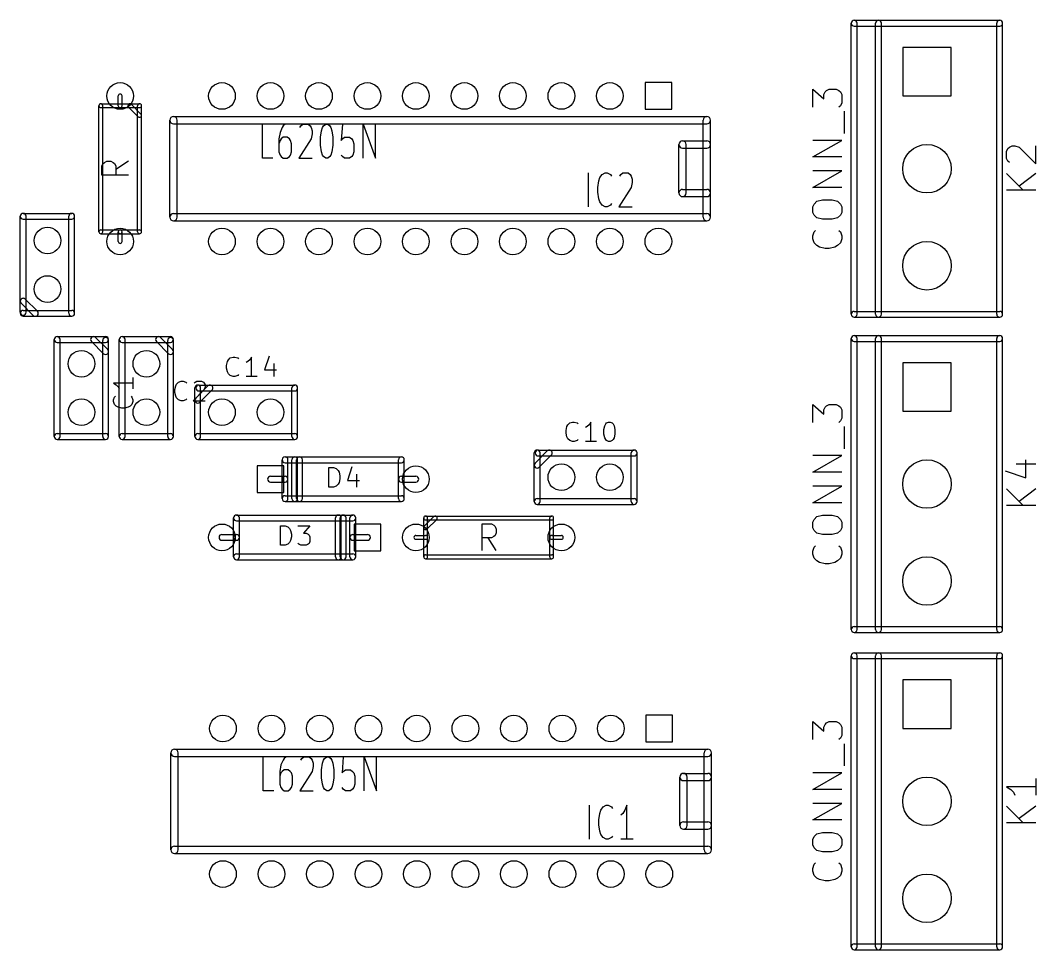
# Model space of a CAD drawing. Extents: x 20 to 120, y -190 to -25.
# Drawn here: x 66.3 to 119.5, y -151.8 to -103.1 of the extents above; entities that cross this region are included whole.
import ezdxf

# ---------------------------------------------------------------- set-up
doc = ezdxf.new("R2010")
doc.units = 0
doc.header["$MEASUREMENT"] = 0
doc.layers.add('BLACK', color=250, linetype='CONTINUOUS')

msp = doc.modelspace()

# ---------------------------------------------------------------- linework, layer by layer
at = {"layer": 'BLACK'}
for p, q in [((109.982, -103.124), (117.602, -103.124)), ((109.83, -118.516), (109.83, -103.276)), ((109.982, -103.429), (117.602, -103.429)), ((110.134, -118.516), (110.134, -103.276)), ((111.1, -118.516), (111.1, -103.276)), ((111.404, -118.516), (111.404, -103.276)), ((117.45, -118.516), (117.45, -103.276)), ((117.754, -118.516), (117.754, -103.276)), ((115.062, -104.546), (112.522, -104.546)), ((112.522, -104.546), (112.522, -107.086)), ((115.062, -107.086), (115.062, -104.546)), ((100.419, -106.388), (99.0219, -106.388)), ((99.0219, -106.388), (99.0219, -107.785)), ((100.419, -107.785), (100.419, -106.388)), ((107.805, -107.667), (107.805, -106.724)), ((107.805, -106.724), (108.385, -107.232)), ((108.385, -107.014), (108.458, -106.869)), ((108.458, -106.869), (108.531, -106.796)), ((108.531, -106.796), (108.676, -106.724)), ((108.676, -106.724), (109.039, -106.724)), ((109.039, -106.724), (109.184, -106.796)), ((109.184, -106.796), (109.256, -106.869)), ((109.256, -106.869), (109.329, -107.014)), ((71.4248, -107.594), (71.4248, -107.086)), ((71.628, -107.594), (71.628, -107.086)), ((108.385, -107.232), (108.385, -107.014)), ((109.329, -107.449), (109.256, -107.594)), ((109.329, -107.014), (109.329, -107.449)), ((112.522, -107.086), (115.062, -107.086)), ((70.4088, -114.198), (70.4088, -107.594)), ((70.5104, -107.493), (72.5424, -107.493)), ((70.5104, -107.696), (72.5424, -107.696)), ((70.612, -114.198), (70.612, -107.594)), ((71.9626, -107.666), (72.4706, -108.174)), ((72.1062, -107.523), (72.6142, -108.031)), ((72.4408, -114.198), (72.4408, -107.594)), ((72.644, -114.198), (72.644, -107.594)), ((99.0219, -107.785), (100.419, -107.785)), ((109.256, -107.594), (109.184, -107.667)), ((109.474, -109.046), (109.474, -107.885)), ((74.1299, -113.436), (74.1299, -108.356)), ((74.3204, -108.166), (102.26, -108.166)), ((74.5109, -113.436), (74.5109, -108.356)), ((102.07, -113.436), (102.07, -108.356)), ((102.451, -113.436), (102.451, -108.356)), ((74.3204, -108.547), (102.26, -108.547)), ((78.974, -110.346), (78.974, -108.568)), ((79.8993, -108.991), (79.8449, -109.33)), ((80.0082, -108.737), (79.8993, -108.991)), ((80.0626, -108.653), (80.0082, -108.737)), ((80.1715, -108.568), (80.0626, -108.653)), ((80.3892, -108.568), (80.1715, -108.568)), ((80.9335, -108.737), (80.9879, -108.653)), ((80.9879, -108.653), (81.0968, -108.568)), ((81.0968, -108.568), (81.3689, -108.568)), ((81.3689, -108.568), (81.4778, -108.653)), ((81.4778, -108.653), (81.5322, -108.737)), ((81.5322, -108.737), (81.5866, -108.907)), ((81.5866, -108.907), (81.5866, -109.076)), ((82.022, -109.245), (82.0765, -108.907)), ((82.0765, -108.907), (82.1309, -108.737)), ((82.1309, -108.737), (82.1853, -108.653)), ((82.1853, -108.653), (82.2942, -108.568)), ((82.2942, -108.568), (82.403, -108.568)), ((82.403, -108.568), (82.5119, -108.653)), ((82.5119, -108.653), (82.5663, -108.737)), ((82.5663, -108.737), (82.6208, -108.907)), ((82.6208, -108.907), (82.6752, -109.245)), ((83.165, -108.568), (83.1106, -109.415)), ((83.7093, -108.568), (83.165, -108.568)), ((84.2536, -110.346), (84.2536, -108.568)), ((84.2536, -108.568), (84.9068, -110.346)), ((84.9068, -110.346), (84.9068, -108.568)), ((79.8449, -109.33), (79.8449, -110.007)), ((79.8993, -109.415), (79.8449, -109.584)), ((79.9538, -109.33), (79.8993, -109.415)), ((80.0626, -109.245), (79.9538, -109.33)), ((80.2803, -109.245), (80.0626, -109.245)), ((80.3892, -109.33), (80.2803, -109.245)), ((80.4436, -109.415), (80.3892, -109.33)), ((80.498, -109.584), (80.4436, -109.415)), ((81.5322, -109.33), (80.879, -110.346)), ((81.5866, -109.076), (81.5322, -109.33)), ((82.022, -109.669), (82.022, -109.245)), ((82.6752, -109.245), (82.6752, -109.669)), ((83.1106, -109.415), (83.165, -109.33)), ((83.165, -109.33), (83.2739, -109.245)), ((83.2739, -109.245), (83.546, -109.245)), ((83.546, -109.245), (83.6549, -109.33)), ((83.6549, -109.33), (83.7093, -109.415)), ((83.7093, -109.415), (83.7638, -109.584)), ((100.99, -109.436), (102.26, -109.436)), ((107.805, -110.28), (109.329, -109.409)), ((109.329, -109.409), (107.805, -109.409)), ((79.8449, -110.007), (79.8993, -110.177)), ((80.4436, -110.177), (80.498, -110.007)), ((80.498, -110.007), (80.498, -109.584)), ((82.0765, -110.007), (82.022, -109.669)), ((82.1309, -110.177), (82.0765, -110.007)), ((82.6208, -110.007), (82.5663, -110.177)), ((82.6752, -109.669), (82.6208, -110.007)), ((83.7638, -110.007), (83.7093, -110.177)), ((83.7638, -109.584), (83.7638, -110.007)), ((100.8, -112.166), (100.8, -109.626)), ((100.99, -109.817), (102.26, -109.817)), ((101.181, -112.166), (101.181, -109.626)), ((117.965, -109.989), (118.037, -109.844)), ((117.965, -110.352), (117.965, -109.989)), ((118.037, -109.844), (118.11, -109.772)), ((118.11, -109.772), (118.255, -109.699)), ((118.255, -109.699), (118.4, -109.699)), ((118.4, -109.699), (118.618, -109.772)), ((118.618, -109.772), (119.489, -110.642)), ((119.489, -110.642), (119.489, -109.699)), ((70.5679, -110.745), (70.6344, -110.624)), ((70.6344, -110.624), (70.7009, -110.564)), ((70.7009, -110.564), (70.8339, -110.503)), ((70.8339, -110.503), (71.0335, -110.503)), ((71.0335, -110.503), (71.1666, -110.564)), ((71.1666, -110.564), (71.2331, -110.624)), ((71.2331, -110.624), (71.2996, -110.745)), ((71.9649, -110.503), (71.2996, -110.927)), ((79.5183, -110.346), (78.974, -110.346)), ((79.8993, -110.177), (79.9538, -110.261)), ((79.9538, -110.261), (80.0626, -110.346)), ((80.0626, -110.346), (80.2803, -110.346)), ((80.2803, -110.346), (80.3892, -110.261)), ((80.3892, -110.261), (80.4436, -110.177)), ((80.879, -110.346), (81.5866, -110.346)), ((82.1853, -110.261), (82.1309, -110.177)), ((82.2942, -110.346), (82.1853, -110.261)), ((82.403, -110.346), (82.2942, -110.346)), ((82.5119, -110.261), (82.403, -110.346)), ((82.5663, -110.177), (82.5119, -110.261)), ((83.165, -110.261), (83.1106, -110.177)), ((83.2739, -110.346), (83.165, -110.261)), ((83.546, -110.346), (83.2739, -110.346)), ((83.6549, -110.261), (83.546, -110.346)), ((83.7093, -110.177), (83.6549, -110.261)), ((109.329, -110.28), (107.805, -110.28)), ((118.037, -110.497), (117.965, -110.352)), ((118.11, -110.57), (118.037, -110.497)), ((70.5679, -111.229), (70.5679, -110.745)), ((71.2996, -110.745), (71.2996, -111.229)), ((96.0646, -112.886), (96.0646, -111.108)), ((96.7722, -111.193), (96.9355, -111.108)), ((96.9355, -111.108), (97.0443, -111.108)), ((97.0443, -111.108), (97.2076, -111.193)), ((97.7519, -111.193), (97.8608, -111.108)), ((97.8608, -111.108), (98.1329, -111.108)), ((98.1329, -111.108), (98.2418, -111.193)), ((107.805, -111.876), (109.329, -111.005)), ((109.329, -111.005), (107.805, -111.005)), ((117.965, -111.15), (118.836, -112.021)), ((119.489, -111.15), (118.618, -111.804)), ((71.9649, -111.229), (70.5679, -111.229)), ((96.5545, -111.87), (96.6089, -111.531)), ((96.6089, -111.531), (96.6633, -111.362)), ((96.6633, -111.362), (96.7722, -111.193)), ((97.2076, -111.193), (97.262, -111.277)), ((97.6975, -111.277), (97.7519, -111.193)), ((98.2418, -111.193), (98.2962, -111.277)), ((98.2962, -111.277), (98.3506, -111.447)), ((98.3506, -111.616), (98.2962, -111.87)), ((98.3506, -111.447), (98.3506, -111.616)), ((96.5545, -112.124), (96.5545, -111.87)), ((96.6089, -112.463), (96.5545, -112.124)), ((98.2962, -111.87), (97.643, -112.886)), ((100.99, -111.976), (102.26, -111.976)), ((109.329, -111.876), (107.805, -111.876)), ((119.489, -112.021), (117.965, -112.021)), ((96.6633, -112.632), (96.6089, -112.463)), ((96.7722, -112.801), (96.6633, -112.632)), ((97.262, -112.717), (97.2076, -112.801)), ((100.99, -112.357), (102.26, -112.357)), ((107.805, -112.892), (107.877, -112.747)), ((107.877, -112.747), (108.023, -112.602)), ((108.023, -112.602), (108.313, -112.529)), ((108.313, -112.529), (108.821, -112.529)), ((108.821, -112.529), (109.111, -112.602)), ((109.111, -112.602), (109.256, -112.747)), ((109.256, -112.747), (109.329, -112.892)), ((66.4464, -113.233), (68.9864, -113.233)), ((74.3204, -113.246), (102.26, -113.246)), ((96.9355, -112.886), (96.7722, -112.801)), ((97.0443, -112.886), (96.9355, -112.886)), ((97.2076, -112.801), (97.0443, -112.886)), ((97.643, -112.886), (98.3506, -112.886)), ((107.805, -113.182), (107.805, -112.892)), ((107.877, -113.328), (107.805, -113.182)), ((109.329, -113.182), (109.256, -113.328)), ((109.329, -112.892), (109.329, -113.182)), ((66.294, -118.415), (66.294, -113.386)), ((66.4464, -113.538), (68.9864, -113.538)), ((66.5988, -118.415), (66.5988, -113.386)), ((68.834, -118.466), (68.834, -113.386)), ((69.1388, -118.466), (69.1388, -113.386)), ((74.3204, -113.627), (102.26, -113.627)), ((108.023, -113.473), (107.877, -113.328)), ((108.313, -113.545), (108.023, -113.473)), ((108.821, -113.545), (108.313, -113.545)), ((109.111, -113.473), (108.821, -113.545)), ((109.256, -113.328), (109.111, -113.473)), ((70.5104, -114.097), (71.5264, -114.097)), ((70.5104, -114.3), (71.5264, -114.3)), ((71.4248, -114.706), (71.4248, -114.198)), ((71.5264, -114.097), (72.5424, -114.097)), ((71.5264, -114.3), (72.5424, -114.3)), ((71.628, -114.706), (71.628, -114.198)), ((107.805, -114.416), (107.877, -114.198)), ((107.877, -114.198), (107.95, -114.126)), ((109.184, -114.126), (109.256, -114.198)), ((109.256, -114.198), (109.329, -114.416)), ((107.805, -114.561), (107.805, -114.416)), ((107.877, -114.779), (107.805, -114.561)), ((108.023, -114.924), (107.877, -114.779)), ((109.256, -114.779), (109.111, -114.924)), ((109.329, -114.561), (109.256, -114.779)), ((109.329, -114.416), (109.329, -114.561)), ((108.168, -114.997), (108.023, -114.924)), ((108.458, -115.069), (108.168, -114.997)), ((108.676, -115.069), (108.458, -115.069)), ((108.966, -114.997), (108.676, -115.069)), ((109.111, -114.924), (108.966, -114.997)), ((66.9736, -118.573), (66.3386, -117.938)), ((67.1892, -118.358), (66.5542, -117.723)), ((66.4464, -118.313), (68.9864, -118.313)), ((66.4464, -118.618), (68.9864, -118.618)), ((109.982, -118.364), (117.602, -118.364)), ((109.982, -118.669), (117.602, -118.669)), ((68.2244, -119.685), (70.7644, -119.685)), ((71.628, -119.685), (74.168, -119.685)), ((109.982, -119.634), (117.602, -119.634)), ((68.072, -124.917), (68.072, -119.837)), ((68.2244, -119.99), (70.7644, -119.99)), ((68.3768, -124.917), (68.3768, -119.837)), ((70.0216, -119.945), (70.6566, -120.58)), ((70.2372, -119.729), (70.8722, -120.364)), ((70.612, -124.917), (70.612, -119.888)), ((70.9168, -124.917), (70.9168, -119.888)), ((71.4756, -124.917), (71.4756, -119.837)), ((71.628, -119.99), (74.168, -119.99)), ((71.7804, -124.917), (71.7804, -119.837)), ((73.4252, -119.945), (74.0602, -120.58)), ((73.6408, -119.729), (74.2758, -120.364)), ((74.0156, -124.917), (74.0156, -119.888)), ((74.3204, -124.917), (74.3204, -119.888)), ((109.83, -135.026), (109.83, -119.786)), ((109.982, -119.939), (117.602, -119.939)), ((110.134, -135.026), (110.134, -119.786)), ((111.1, -135.026), (111.1, -119.786)), ((111.404, -135.026), (111.404, -119.786)), ((117.45, -135.026), (117.45, -119.786)), ((117.754, -135.026), (117.754, -119.786)), ((79.3278, -120.708), (79.0859, -121.434)), ((77.1023, -121.192), (77.1507, -120.998)), ((77.1023, -121.337), (77.1023, -121.192)), ((77.1507, -120.998), (77.1991, -120.902)), ((77.1991, -120.902), (77.2958, -120.805)), ((77.2958, -120.805), (77.441, -120.756)), ((77.441, -120.756), (77.5377, -120.756)), ((77.5377, -120.756), (77.6829, -120.805)), ((77.6829, -120.805), (77.7313, -120.853)), ((78.2151, -120.998), (78.1183, -121.047)), ((78.3118, -120.902), (78.2151, -120.998)), ((78.4086, -120.756), (78.3118, -120.902)), ((78.4086, -121.772), (78.4086, -120.756)), ((79.5697, -121.095), (79.5697, -121.772)), ((115.062, -121.056), (112.522, -121.056)), ((112.522, -121.056), (112.522, -123.596)), ((115.062, -123.596), (115.062, -121.056)), ((77.1507, -121.531), (77.1023, -121.337)), ((77.1991, -121.627), (77.1507, -121.531)), ((77.2958, -121.724), (77.1991, -121.627)), ((77.441, -121.772), (77.2958, -121.724)), ((77.5377, -121.772), (77.441, -121.772)), ((77.6829, -121.724), (77.5377, -121.772)), ((77.7313, -121.676), (77.6829, -121.724)), ((78.6989, -121.772), (78.1183, -121.772)), ((79.0859, -121.434), (79.7149, -121.434)), ((72.1916, -122.123), (71.1756, -122.123)), ((71.1756, -122.123), (71.3208, -122.22)), ((71.3208, -122.22), (71.4175, -122.317)), ((71.4175, -122.317), (71.4659, -122.413)), ((72.1916, -121.833), (72.1916, -122.413)), ((74.3857, -122.462), (74.4341, -122.268)), ((74.4341, -122.268), (74.4825, -122.172)), ((74.4825, -122.172), (74.5792, -122.075)), ((74.5792, -122.075), (74.7244, -122.026)), ((74.7244, -122.026), (74.8211, -122.026)), ((74.8211, -122.026), (74.9663, -122.075)), ((74.9663, -122.075), (75.0147, -122.123)), ((75.4017, -122.123), (75.4501, -122.075)), ((75.4501, -122.075), (75.5469, -122.026)), ((75.4826, -122.904), (76.1176, -122.269)), ((75.5469, -122.026), (75.7888, -122.026)), ((75.6412, -122.225), (80.6704, -122.225)), ((75.7888, -122.026), (75.8855, -122.075)), ((75.8855, -122.075), (75.9339, -122.123)), ((75.9339, -122.123), (75.9823, -122.22)), ((75.9823, -122.317), (75.9339, -122.462)), ((75.9823, -122.22), (75.9823, -122.317)), ((71.1756, -122.994), (71.224, -122.849)), ((71.224, -122.849), (71.2724, -122.801)), ((72.0949, -122.801), (72.1433, -122.849)), ((72.1433, -122.849), (72.1916, -122.994)), ((74.3857, -122.607), (74.3857, -122.462)), ((74.4341, -122.801), (74.3857, -122.607)), ((74.4825, -122.897), (74.4341, -122.801)), ((75.9339, -122.462), (75.3533, -123.042)), ((75.438, -124.917), (75.438, -122.377)), ((75.6412, -122.53), (80.6704, -122.53)), ((75.6982, -123.12), (76.3332, -122.485)), ((75.7428, -124.917), (75.7428, -122.377)), ((80.518, -124.917), (80.518, -122.377)), ((80.8228, -124.917), (80.8228, -122.377)), ((71.1756, -123.091), (71.1756, -122.994)), ((71.224, -123.236), (71.1756, -123.091)), ((71.3208, -123.333), (71.224, -123.236)), ((71.4175, -123.381), (71.3208, -123.333)), ((71.6111, -123.429), (71.4175, -123.381)), ((71.9497, -123.381), (71.7562, -123.429)), ((72.0465, -123.333), (71.9497, -123.381)), ((72.1433, -123.236), (72.0465, -123.333)), ((72.1916, -123.091), (72.1433, -123.236)), ((72.1916, -122.994), (72.1916, -123.091)), ((74.5792, -122.994), (74.4825, -122.897)), ((74.7244, -123.042), (74.5792, -122.994)), ((74.8211, -123.042), (74.7244, -123.042)), ((74.9663, -122.994), (74.8211, -123.042)), ((75.0147, -122.946), (74.9663, -122.994)), ((75.3533, -123.042), (75.9823, -123.042)), ((107.805, -124.177), (107.805, -123.234)), ((107.805, -123.234), (108.385, -123.742)), ((108.385, -123.524), (108.458, -123.379)), ((108.458, -123.379), (108.531, -123.306)), ((108.531, -123.306), (108.676, -123.234)), ((108.676, -123.234), (109.039, -123.234)), ((109.039, -123.234), (109.184, -123.306)), ((109.184, -123.306), (109.256, -123.379)), ((109.256, -123.379), (109.329, -123.524)), ((71.7562, -123.429), (71.6111, -123.429)), ((108.385, -123.742), (108.385, -123.524)), ((109.329, -123.524), (109.329, -123.959)), ((112.522, -123.596), (115.062, -123.596)), ((94.8823, -124.595), (94.9307, -124.402)), ((94.9307, -124.402), (94.9791, -124.305)), ((94.9791, -124.305), (95.0758, -124.208)), ((95.0758, -124.208), (95.221, -124.16)), ((95.221, -124.16), (95.3177, -124.16)), ((95.3177, -124.16), (95.4629, -124.208)), ((95.4629, -124.208), (95.5113, -124.257)), ((95.9951, -124.402), (95.8983, -124.45)), ((96.0918, -124.305), (95.9951, -124.402)), ((96.1886, -124.16), (96.0918, -124.305)), ((96.1886, -125.176), (96.1886, -124.16)), ((96.8659, -124.547), (96.9143, -124.354)), ((96.9143, -124.354), (96.9627, -124.257)), ((96.9627, -124.257), (97.0111, -124.208)), ((97.0111, -124.208), (97.1078, -124.16)), ((97.1078, -124.16), (97.2046, -124.16)), ((97.2046, -124.16), (97.3014, -124.208)), ((97.3014, -124.208), (97.3497, -124.257)), ((97.3497, -124.257), (97.3981, -124.354)), ((97.3981, -124.354), (97.4465, -124.547)), ((109.256, -124.104), (109.184, -124.177)), ((109.329, -123.959), (109.256, -124.104)), ((109.474, -125.556), (109.474, -124.395)), ((68.2244, -124.765), (70.7644, -124.765)), ((71.628, -124.765), (74.168, -124.765)), ((75.5904, -124.765), (80.6704, -124.765)), ((94.8823, -124.741), (94.8823, -124.595)), ((94.9307, -124.934), (94.8823, -124.741)), ((94.9791, -125.031), (94.9307, -124.934)), ((96.8659, -124.789), (96.8659, -124.547)), ((96.9143, -124.983), (96.8659, -124.789)), ((96.9627, -125.079), (96.9143, -124.983)), ((97.3981, -124.983), (97.3497, -125.079)), ((97.4465, -124.789), (97.3981, -124.983)), ((97.4465, -124.547), (97.4465, -124.789)), ((68.2244, -125.07), (70.7644, -125.07)), ((71.628, -125.07), (74.168, -125.07)), ((75.5904, -125.07), (80.6704, -125.07)), ((95.0758, -125.128), (94.9791, -125.031)), ((95.221, -125.176), (95.0758, -125.128)), ((95.3177, -125.176), (95.221, -125.176)), ((95.4629, -125.128), (95.3177, -125.176)), ((95.5113, -125.079), (95.4629, -125.128)), ((96.4789, -125.176), (95.8983, -125.176)), ((97.0111, -125.128), (96.9627, -125.079)), ((97.1078, -125.176), (97.0111, -125.128)), ((97.2046, -125.176), (97.1078, -125.176)), ((97.3014, -125.128), (97.2046, -125.176)), ((97.3497, -125.079), (97.3014, -125.128)), ((80.1624, -125.984), (86.2584, -125.984)), ((93.218, -128.321), (93.218, -125.781)), ((93.2626, -126.308), (93.8976, -125.673)), ((93.4212, -125.628), (98.4504, -125.628)), ((93.4212, -125.933), (98.4504, -125.933)), ((93.4782, -126.524), (94.1132, -125.889)), ((93.5228, -128.321), (93.5228, -125.781)), ((98.298, -128.321), (98.298, -125.781)), ((98.6028, -128.321), (98.6028, -125.781)), ((107.805, -126.79), (109.329, -125.919)), ((109.329, -125.919), (107.805, -125.919)), ((80.0989, -126.454), (78.7019, -126.454)), ((78.7019, -126.454), (78.7019, -127.851)), ((80.01, -127.152), (80.01, -126.136)), ((80.0989, -127.851), (80.0989, -126.454)), ((80.1624, -126.289), (86.2584, -126.289)), ((80.3148, -127.152), (80.3148, -126.136)), ((80.518, -128.168), (80.518, -126.136)), ((80.772, -128.168), (80.772, -126.136)), ((80.8228, -128.168), (80.8228, -126.136)), ((81.0768, -128.168), (81.0768, -126.136)), ((82.4605, -127.564), (82.4605, -126.548)), ((82.4605, -126.548), (82.7024, -126.548)), ((82.7024, -126.548), (82.8475, -126.596)), ((82.8475, -126.596), (82.9443, -126.693)), ((83.67, -126.499), (83.4281, -127.225)), ((86.106, -127.152), (86.106, -126.136)), ((86.4108, -127.152), (86.4108, -126.136)), ((118.473, -126.354), (119.489, -126.354)), ((118.981, -127.08), (118.981, -126.136)), ((79.4004, -127), (80.1624, -127)), ((82.9443, -126.693), (82.9927, -126.79)), ((82.9927, -126.79), (83.0411, -126.983)), ((83.0411, -127.128), (82.9927, -127.322)), ((83.0411, -126.983), (83.0411, -127.128)), ((83.9119, -126.886), (83.9119, -127.564)), ((86.2584, -127), (87.0204, -127)), ((109.329, -126.79), (107.805, -126.79)), ((117.892, -126.717), (118.981, -127.08)), ((79.4004, -127.305), (80.1624, -127.305)), ((80.01, -128.168), (80.01, -127.152)), ((80.3148, -128.168), (80.3148, -127.152)), ((82.7024, -127.564), (82.4605, -127.564)), ((82.8475, -127.515), (82.7024, -127.564)), ((82.9443, -127.418), (82.8475, -127.515)), ((82.9927, -127.322), (82.9443, -127.418)), ((83.4281, -127.225), (84.0571, -127.225)), ((86.106, -128.168), (86.106, -127.152)), ((86.2584, -127.305), (87.0204, -127.305)), ((86.4108, -128.168), (86.4108, -127.152)), ((107.805, -128.386), (109.329, -127.515)), ((109.329, -127.515), (107.805, -127.515)), ((117.965, -127.66), (118.836, -128.531)), ((119.489, -127.66), (118.618, -128.314)), ((78.7019, -127.851), (80.0989, -127.851)), ((80.1624, -128.016), (86.2584, -128.016)), ((93.3704, -128.168), (98.4504, -128.168)), ((80.1624, -128.321), (86.2584, -128.321)), ((93.3704, -128.473), (98.4504, -128.473)), ((109.329, -128.386), (107.805, -128.386)), ((119.489, -128.531), (117.965, -128.531)), ((77.47, -130.2), (77.47, -129.184)), ((77.6224, -129.032), (83.7184, -129.032)), ((77.7748, -130.2), (77.7748, -129.184)), ((82.804, -131.216), (82.804, -129.184)), ((83.058, -131.216), (83.058, -129.184)), ((83.1088, -131.216), (83.1088, -129.184)), ((83.3628, -131.216), (83.3628, -129.184)), ((83.566, -130.2), (83.566, -129.184)), ((83.8708, -130.2), (83.8708, -129.184)), ((87.4268, -131.216), (87.4268, -129.184)), ((87.4566, -129.621), (87.9646, -129.113)), ((87.5284, -129.083), (94.1324, -129.083)), ((87.6002, -129.764), (88.1082, -129.256)), ((87.63, -131.216), (87.63, -129.184)), ((94.0308, -130.2), (94.0308, -129.184)), ((94.234, -130.2), (94.234, -129.184)), ((107.805, -129.402), (107.877, -129.257)), ((107.877, -129.257), (108.023, -129.112)), ((108.023, -129.112), (108.313, -129.039)), ((108.313, -129.039), (108.821, -129.039)), ((108.821, -129.039), (109.111, -129.112)), ((109.111, -129.112), (109.256, -129.257)), ((109.256, -129.257), (109.329, -129.402)), ((77.6224, -129.337), (83.7184, -129.337)), ((79.9205, -130.612), (79.9205, -129.596)), ((79.9205, -129.596), (80.1624, -129.596)), ((80.1624, -129.596), (80.3075, -129.644)), ((80.3075, -129.644), (80.4043, -129.741)), ((80.4043, -129.741), (80.4527, -129.838)), ((80.8397, -129.596), (81.4687, -129.596)), ((81.4687, -129.596), (81.13, -129.983)), ((83.7819, -129.502), (83.7819, -130.899)), ((85.1789, -129.502), (83.7819, -129.502)), ((85.1789, -130.899), (85.1789, -129.502)), ((87.5284, -129.286), (94.1324, -129.286)), ((90.4978, -130.893), (90.4978, -129.496)), ((90.4978, -129.496), (90.9816, -129.496)), ((90.9816, -129.496), (91.1025, -129.562)), ((91.1025, -129.562), (91.163, -129.629)), ((91.163, -129.629), (91.2235, -129.762)), ((91.2235, -129.762), (91.2235, -129.962)), ((107.805, -129.692), (107.805, -129.402)), ((107.877, -129.838), (107.805, -129.692)), ((109.329, -129.692), (109.256, -129.838)), ((109.329, -129.402), (109.329, -129.692)), ((76.8604, -130.048), (77.6224, -130.048)), ((77.47, -131.216), (77.47, -130.2)), ((77.7748, -131.216), (77.7748, -130.2)), ((80.4527, -129.838), (80.5011, -130.031)), ((80.5011, -130.176), (80.4527, -130.37)), ((80.5011, -130.031), (80.5011, -130.176)), ((81.13, -129.983), (81.2752, -129.983)), ((81.2752, -129.983), (81.3719, -130.031)), ((81.3719, -130.031), (81.4203, -130.079)), ((81.4203, -130.079), (81.4687, -130.176)), ((81.4687, -130.176), (81.4687, -130.418)), ((83.566, -131.216), (83.566, -130.2)), ((83.7184, -130.048), (84.4804, -130.048)), ((83.8708, -131.216), (83.8708, -130.2)), ((87.0204, -130.099), (87.5284, -130.099)), ((87.0204, -130.302), (87.5284, -130.302)), ((90.9816, -130.228), (90.4978, -130.228)), ((91.2235, -130.893), (90.8002, -130.228)), ((91.1025, -130.161), (90.9816, -130.228)), ((91.163, -130.095), (91.1025, -130.161)), ((91.2235, -129.962), (91.163, -130.095)), ((94.0308, -131.216), (94.0308, -130.2)), ((94.1324, -130.099), (94.6404, -130.099)), ((94.1324, -130.302), (94.6404, -130.302)), ((94.234, -131.216), (94.234, -130.2)), ((108.023, -129.983), (107.877, -129.838)), ((108.313, -130.055), (108.023, -129.983)), ((108.821, -130.055), (108.313, -130.055)), ((109.111, -129.983), (108.821, -130.055)), ((109.256, -129.838), (109.111, -129.983)), ((76.8604, -130.353), (77.6224, -130.353)), ((80.1624, -130.612), (79.9205, -130.612)), ((80.3075, -130.563), (80.1624, -130.612)), ((80.4043, -130.466), (80.3075, -130.563)), ((80.4527, -130.37), (80.4043, -130.466)), ((80.8881, -130.563), (80.8397, -130.515)), ((80.9849, -130.612), (80.8881, -130.563)), ((81.2752, -130.612), (80.9849, -130.612)), ((81.3719, -130.563), (81.2752, -130.612)), ((81.4203, -130.515), (81.3719, -130.563)), ((81.4687, -130.418), (81.4203, -130.515)), ((83.7184, -130.353), (84.4804, -130.353)), ((107.805, -130.926), (107.877, -130.708)), ((107.877, -130.708), (107.95, -130.636)), ((109.184, -130.636), (109.256, -130.708)), ((109.256, -130.708), (109.329, -130.926)), ((77.6224, -131.064), (83.7184, -131.064)), ((77.6224, -131.369), (83.7184, -131.369)), ((83.7819, -130.899), (85.1789, -130.899)), ((87.5284, -131.115), (94.1324, -131.115)), ((87.5284, -131.318), (94.1324, -131.318)), ((107.805, -131.071), (107.805, -130.926)), ((107.877, -131.289), (107.805, -131.071)), ((108.023, -131.434), (107.877, -131.289)), ((109.256, -131.289), (109.111, -131.434)), ((109.329, -131.071), (109.256, -131.289)), ((109.329, -130.926), (109.329, -131.071)), ((108.168, -131.507), (108.023, -131.434)), ((108.458, -131.579), (108.168, -131.507)), ((108.676, -131.579), (108.458, -131.579)), ((108.966, -131.507), (108.676, -131.579)), ((109.111, -131.434), (108.966, -131.507)), ((109.982, -134.874), (117.602, -134.874)), ((109.982, -135.179), (117.602, -135.179)), ((109.83, -151.638), (109.83, -136.398)), ((109.982, -136.246), (117.602, -136.246)), ((109.982, -136.55), (117.602, -136.55)), ((110.134, -151.638), (110.134, -136.398)), ((111.1, -151.638), (111.1, -136.398)), ((111.404, -151.638), (111.404, -136.398)), ((117.45, -151.638), (117.45, -136.398)), ((117.754, -151.638), (117.754, -136.398)), ((115.062, -137.668), (112.522, -137.668)), ((112.522, -137.668), (112.522, -140.208)), ((115.062, -140.208), (115.062, -137.668)), ((100.47, -139.51), (99.0727, -139.51)), ((99.0727, -139.51), (99.0727, -140.907)), ((100.47, -140.907), (100.47, -139.51)), ((107.805, -140.789), (107.805, -139.845)), ((107.805, -139.845), (108.385, -140.353)), ((108.531, -139.918), (108.676, -139.845)), ((108.676, -139.845), (109.039, -139.845)), ((109.039, -139.845), (109.184, -139.918)), ((108.385, -140.135), (108.458, -139.99)), ((108.385, -140.353), (108.385, -140.135)), ((108.458, -139.99), (108.531, -139.918)), ((109.184, -139.918), (109.256, -139.99)), ((109.256, -139.99), (109.329, -140.135)), ((109.329, -140.135), (109.329, -140.571)), ((112.522, -140.208), (115.062, -140.208)), ((99.0727, -140.907), (100.47, -140.907)), ((109.256, -140.716), (109.184, -140.789)), ((109.329, -140.571), (109.256, -140.716)), ((74.1807, -146.558), (74.1807, -141.478)), ((74.3712, -141.288), (102.311, -141.288)), ((74.5617, -146.558), (74.5617, -141.478)), ((102.121, -146.558), (102.121, -141.478)), ((102.502, -146.558), (102.502, -141.478)), ((109.474, -142.167), (109.474, -141.006)), ((74.3712, -141.669), (102.311, -141.669)), ((79.0248, -143.468), (79.0248, -141.69)), ((80.059, -141.859), (79.9501, -142.113)), ((80.1134, -141.774), (80.059, -141.859)), ((80.2223, -141.69), (80.1134, -141.774)), ((80.44, -141.69), (80.2223, -141.69)), ((80.9843, -141.859), (81.0387, -141.774)), ((81.0387, -141.774), (81.1476, -141.69)), ((81.1476, -141.69), (81.4197, -141.69)), ((81.4197, -141.69), (81.5286, -141.774)), ((81.5286, -141.774), (81.583, -141.859)), ((81.583, -141.859), (81.6374, -142.028)), ((81.6374, -142.028), (81.6374, -142.198)), ((82.0728, -142.367), (82.1273, -142.028)), ((82.1273, -142.028), (82.1817, -141.859)), ((82.1817, -141.859), (82.2361, -141.774)), ((82.2361, -141.774), (82.345, -141.69)), ((82.345, -141.69), (82.4538, -141.69)), ((82.4538, -141.69), (82.5627, -141.774)), ((82.5627, -141.774), (82.6171, -141.859)), ((82.6171, -141.859), (82.6716, -142.028)), ((82.6716, -142.028), (82.726, -142.367)), ((83.2158, -141.69), (83.1614, -142.536)), ((83.7601, -141.69), (83.2158, -141.69)), ((84.3044, -143.468), (84.3044, -141.69)), ((84.3044, -141.69), (84.9576, -143.468)), ((84.9576, -143.468), (84.9576, -141.69)), ((79.9501, -142.113), (79.8957, -142.452)), ((79.8957, -142.452), (79.8957, -143.129)), ((79.9501, -142.536), (79.8957, -142.706)), ((80.0046, -142.452), (79.9501, -142.536)), ((80.1134, -142.367), (80.0046, -142.452)), ((80.3311, -142.367), (80.1134, -142.367)), ((80.44, -142.452), (80.3311, -142.367)), ((80.4944, -142.536), (80.44, -142.452)), ((80.5488, -142.706), (80.4944, -142.536)), ((81.583, -142.452), (80.9298, -143.468)), ((81.6374, -142.198), (81.583, -142.452)), ((82.0728, -142.79), (82.0728, -142.367)), ((82.726, -142.367), (82.726, -142.79)), ((83.1614, -142.536), (83.2158, -142.452)), ((83.2158, -142.452), (83.3247, -142.367)), ((83.3247, -142.367), (83.5968, -142.367)), ((83.5968, -142.367), (83.7057, -142.452)), ((83.7057, -142.452), (83.7601, -142.536)), ((83.7601, -142.536), (83.8146, -142.706)), ((101.041, -142.558), (102.311, -142.558)), ((107.805, -143.401), (109.329, -142.53)), ((109.329, -142.53), (107.805, -142.53)), ((80.5488, -143.129), (80.5488, -142.706)), ((82.1273, -143.129), (82.0728, -142.79)), ((82.726, -142.79), (82.6716, -143.129)), ((83.8146, -142.706), (83.8146, -143.129)), ((100.851, -145.288), (100.851, -142.748)), ((101.041, -142.939), (102.311, -142.939)), ((101.232, -145.288), (101.232, -142.748)), ((119.489, -142.821), (119.489, -143.691)), ((79.5691, -143.468), (79.0248, -143.468)), ((79.8957, -143.129), (79.9501, -143.298)), ((79.9501, -143.298), (80.0046, -143.383)), ((80.0046, -143.383), (80.1134, -143.468)), ((80.1134, -143.468), (80.3311, -143.468)), ((80.3311, -143.468), (80.44, -143.383)), ((80.44, -143.383), (80.4944, -143.298)), ((80.4944, -143.298), (80.5488, -143.129)), ((80.9298, -143.468), (81.6374, -143.468)), ((82.1817, -143.298), (82.1273, -143.129)), ((82.2361, -143.383), (82.1817, -143.298)), ((82.345, -143.468), (82.2361, -143.383)), ((82.4538, -143.468), (82.345, -143.468)), ((82.5627, -143.383), (82.4538, -143.468)), ((82.6171, -143.298), (82.5627, -143.383)), ((82.6716, -143.129), (82.6171, -143.298)), ((83.2158, -143.383), (83.1614, -143.298)), ((83.3247, -143.468), (83.2158, -143.383)), ((83.5968, -143.468), (83.3247, -143.468)), ((83.7057, -143.383), (83.5968, -143.468)), ((83.7601, -143.298), (83.7057, -143.383)), ((83.8146, -143.129), (83.7601, -143.298)), ((109.329, -143.401), (107.805, -143.401)), ((119.489, -143.256), (117.965, -143.256)), ((117.965, -143.256), (118.183, -143.401)), ((118.183, -143.401), (118.328, -143.546)), ((118.328, -143.546), (118.4, -143.691)), ((107.805, -144.998), (109.329, -144.127)), ((109.329, -144.127), (107.805, -144.127)), ((96.1154, -146.008), (96.1154, -144.23)), ((96.6053, -144.992), (96.6597, -144.653)), ((96.6597, -144.653), (96.7141, -144.484)), ((96.7141, -144.484), (96.823, -144.314)), ((96.823, -144.314), (96.9863, -144.23)), ((96.9863, -144.23), (97.0951, -144.23)), ((97.0951, -144.23), (97.2584, -144.314)), ((97.2584, -144.314), (97.3128, -144.399)), ((97.8571, -144.653), (97.7483, -144.738)), ((97.966, -144.484), (97.8571, -144.653)), ((98.0748, -144.23), (97.966, -144.484)), ((98.0748, -146.008), (98.0748, -144.23)), ((117.965, -144.272), (118.836, -145.143)), ((119.489, -144.272), (118.618, -144.925)), ((96.6053, -145.246), (96.6053, -144.992)), ((101.041, -145.098), (102.311, -145.098)), ((109.329, -144.998), (107.805, -144.998)), ((119.489, -145.143), (117.965, -145.143)), ((96.6597, -145.584), (96.6053, -145.246)), ((96.7141, -145.754), (96.6597, -145.584)), ((96.823, -145.923), (96.7141, -145.754)), ((101.041, -145.479), (102.311, -145.479)), ((107.877, -145.869), (108.023, -145.723)), ((108.023, -145.723), (108.313, -145.651)), ((108.313, -145.651), (108.821, -145.651)), ((108.821, -145.651), (109.111, -145.723)), ((109.111, -145.723), (109.256, -145.869)), ((96.9863, -146.008), (96.823, -145.923)), ((97.0951, -146.008), (96.9863, -146.008)), ((97.2584, -145.923), (97.0951, -146.008)), ((97.3128, -145.838), (97.2584, -145.923)), ((98.4014, -146.008), (97.7483, -146.008)), ((107.805, -146.014), (107.877, -145.869)), ((107.805, -146.304), (107.805, -146.014)), ((109.256, -145.869), (109.329, -146.014)), ((109.329, -146.014), (109.329, -146.304)), ((74.3712, -146.368), (102.311, -146.368)), ((74.3712, -146.749), (102.311, -146.749)), ((107.877, -146.449), (107.805, -146.304)), ((108.023, -146.594), (107.877, -146.449)), ((108.313, -146.667), (108.023, -146.594)), ((108.821, -146.667), (108.313, -146.667)), ((109.111, -146.594), (108.821, -146.667)), ((109.256, -146.449), (109.111, -146.594)), ((109.329, -146.304), (109.256, -146.449)), ((107.805, -147.538), (107.877, -147.32)), ((107.877, -147.32), (107.95, -147.247)), ((109.184, -147.247), (109.256, -147.32)), ((109.256, -147.32), (109.329, -147.538)), ((107.805, -147.683), (107.805, -147.538)), ((107.877, -147.901), (107.805, -147.683)), ((109.329, -147.683), (109.256, -147.901)), ((109.329, -147.538), (109.329, -147.683)), ((108.023, -148.046), (107.877, -147.901)), ((108.168, -148.118), (108.023, -148.046)), ((108.458, -148.191), (108.168, -148.118)), ((108.676, -148.191), (108.458, -148.191)), ((108.966, -148.118), (108.676, -148.191)), ((109.111, -148.046), (108.966, -148.118)), ((109.256, -147.901), (109.111, -148.046)), ((109.982, -151.486), (117.602, -151.486)), ((109.982, -151.79), (117.602, -151.79))]:
    msp.add_line(p, q, dxfattribs=at)
for centre, radius in [((71.5264, -107.086), 0.6985), ((76.8604, -107.086), 0.6985), ((79.4004, -107.086), 0.6985), ((81.9404, -107.086), 0.6985), ((84.4804, -107.086), 0.6985), ((87.0204, -107.086), 0.6985), ((89.5604, -107.086), 0.6985), ((92.1004, -107.086), 0.6985), ((94.6404, -107.086), 0.6985), ((97.1804, -107.086), 0.6985), ((113.792, -110.896), 1.27), ((67.7164, -114.656), 0.6985), ((71.5264, -114.706), 0.6985), ((76.8604, -114.706), 0.6985), ((79.4004, -114.706), 0.6985), ((81.9404, -114.706), 0.6985), ((84.4804, -114.706), 0.6985), ((87.0204, -114.706), 0.6985), ((89.5604, -114.706), 0.6985), ((92.1004, -114.706), 0.6985), ((94.6404, -114.706), 0.6985), ((97.1804, -114.706), 0.6985), ((99.7204, -114.706), 0.6985), ((113.792, -115.976), 1.27), ((67.7164, -117.196), 0.6985), ((69.4944, -121.107), 0.6985), ((72.898, -121.107), 0.6985), ((69.4944, -123.647), 0.6985), ((72.898, -123.647), 0.6985), ((76.8604, -123.647), 0.6985), ((79.4004, -123.647), 0.6985), ((87.0204, -127.152), 0.6985), ((94.6404, -127.051), 0.6985), ((97.1804, -127.051), 0.6985), ((113.792, -127.406), 1.27), ((76.8604, -130.2), 0.6985), ((87.0204, -130.2), 0.6985), ((94.6404, -130.2), 0.6985), ((113.792, -132.486), 1.27), ((76.9112, -140.208), 0.6985), ((79.4512, -140.208), 0.6985), ((81.9912, -140.208), 0.6985), ((84.5312, -140.208), 0.6985), ((87.0712, -140.208), 0.6985), ((89.6112, -140.208), 0.6985), ((92.1512, -140.208), 0.6985), ((94.6912, -140.208), 0.6985), ((97.2312, -140.208), 0.6985), ((113.792, -144.018), 1.27), ((76.9112, -147.828), 0.6985), ((79.4512, -147.828), 0.6985), ((81.9912, -147.828), 0.6985), ((84.5312, -147.828), 0.6985), ((87.0712, -147.828), 0.6985), ((89.6112, -147.828), 0.6985), ((92.1512, -147.828), 0.6985), ((94.6912, -147.828), 0.6985), ((97.2312, -147.828), 0.6985), ((99.7712, -147.828), 0.6985), ((113.792, -149.098), 1.27)]:
    msp.add_circle(centre, radius, dxfattribs=at)
for centre, radius, start, end in [((109.982, -103.276), 0.1524, 90, 270), ((109.982, -103.276), 0.1524, 360, 540), ((111.252, -103.276), 0.1524, 360, 540), ((117.602, -103.276), 0.1524, 360, 540), ((117.602, -103.276), 0.1524, 270, 450), ((71.5264, -107.086), 0.1016, 360, 540), ((70.5104, -107.594), 0.1016, 90, 270), ((70.5104, -107.594), 0.1016, 360, 540), ((71.5264, -107.594), 0.1016, 180, 360), ((72.0344, -107.594), 0.1016, 45, 225), ((72.5424, -107.594), 0.1016, 360, 540), ((72.5424, -107.594), 0.1016, 270, 450), ((72.5424, -108.102), 0.1016, 225, 405), ((74.3204, -108.356), 0.1905, 360, 540), ((74.3204, -108.356), 0.1905, 90, 270), ((102.26, -108.356), 0.1905, 360, 540), ((102.26, -108.356), 0.1905, 270, 450), ((100.99, -109.626), 0.1905, 360, 540), ((100.99, -109.626), 0.1905, 90, 270), ((102.26, -109.626), 0.1905, 270, 450), ((100.99, -112.166), 0.1905, 90, 270), ((100.99, -112.166), 0.1905, 180, 360), ((102.26, -112.166), 0.1905, 270, 450), ((66.4464, -113.386), 0.1524, 360, 540), ((66.4464, -113.386), 0.1524, 90, 270), ((68.9864, -113.386), 0.1524, 360, 540), ((68.9864, -113.386), 0.1524, 270, 450), ((74.3204, -113.436), 0.1905, 90, 270), ((102.26, -113.436), 0.1905, 270, 450), ((74.3204, -113.436), 0.1905, 180, 360), ((102.26, -113.436), 0.1905, 180, 360), ((70.5104, -114.198), 0.1016, 90, 270), ((70.5104, -114.198), 0.1016, 180, 360), ((71.5264, -114.198), 0.1016, 360, 540), ((71.5264, -114.198), 0.1016, 90, 270), ((71.5264, -114.198), 0.1016, 270, 450), ((72.5424, -114.198), 0.1016, 180, 360), ((72.5424, -114.198), 0.1016, 270, 450), ((71.5264, -114.706), 0.1016, 180, 360), ((66.4464, -117.831), 0.1524, 405, 585), ((66.4464, -118.466), 0.1524, 90, 270), ((66.4464, -118.415), 0.1524, 180, 360), ((67.0814, -118.466), 0.1524, 225, 405), ((68.9864, -118.466), 0.1524, 180, 360), ((68.9864, -118.466), 0.1524, 270, 450), ((109.982, -118.516), 0.1524, 90, 270), ((109.982, -118.516), 0.1524, 180, 360), ((111.252, -118.516), 0.1524, 180, 360), ((117.602, -118.516), 0.1524, 180, 360), ((117.602, -118.516), 0.1524, 270, 450), ((68.2244, -119.837), 0.1524, 360, 540), ((68.2244, -119.837), 0.1524, 90, 270), ((70.1294, -119.837), 0.1524, 45, 225), ((70.7644, -119.837), 0.1524, 270, 450), ((71.628, -119.837), 0.1524, 360, 540), ((71.628, -119.837), 0.1524, 90, 270), ((73.533, -119.837), 0.1524, 45, 225), ((74.168, -119.837), 0.1524, 270, 450), ((109.982, -119.786), 0.1524, 90, 270), ((109.982, -119.786), 0.1524, 360, 540), ((111.252, -119.786), 0.1524, 360, 540), ((117.602, -119.786), 0.1524, 360, 540), ((117.602, -119.786), 0.1524, 270, 450), ((70.7644, -119.888), 0.1524, 360, 540), ((74.168, -119.888), 0.1524, 360, 540), ((70.7644, -120.472), 0.1524, 225, 405), ((74.168, -120.472), 0.1524, 225, 405), ((75.5904, -122.377), 0.1524, 360, 540), ((75.6412, -122.377), 0.1524, 90, 270), ((76.2254, -122.377), 0.1524, 315, 495), ((80.6704, -122.377), 0.1524, 360, 540), ((80.6704, -122.377), 0.1524, 270, 450), ((75.5904, -123.012), 0.1524, 135, 315), ((68.2244, -124.917), 0.1524, 90, 270), ((68.2244, -124.917), 0.1524, 180, 360), ((70.7644, -124.917), 0.1524, 180, 360), ((70.7644, -124.917), 0.1524, 270, 450), ((71.628, -124.917), 0.1524, 90, 270), ((71.628, -124.917), 0.1524, 180, 360), ((74.168, -124.917), 0.1524, 180, 360), ((74.168, -124.917), 0.1524, 270, 450), ((75.5904, -124.917), 0.1524, 90, 270), ((75.5904, -124.917), 0.1524, 180, 360), ((80.6704, -124.917), 0.1524, 180, 360), ((80.6704, -124.917), 0.1524, 270, 450), ((80.1624, -126.136), 0.1524, 90, 270), ((80.1624, -126.136), 0.1524, 360, 540), ((80.6704, -126.136), 0.1524, 360, 540), ((80.9244, -126.136), 0.1524, 360, 540), ((86.2584, -126.136), 0.1524, 360, 540), ((86.2584, -126.136), 0.1524, 270, 450), ((93.3704, -125.781), 0.1524, 360, 540), ((93.4212, -125.781), 0.1524, 90, 270), ((94.0054, -125.781), 0.1524, 315, 495), ((98.4504, -125.781), 0.1524, 360, 540), ((98.4504, -125.781), 0.1524, 270, 450), ((93.3704, -126.416), 0.1524, 135, 315), ((79.4004, -127.152), 0.1524, 90, 270), ((80.1624, -127.152), 0.1524, 360, 540), ((80.1624, -127.152), 0.1524, 270, 450), ((86.2584, -127.152), 0.1524, 360, 540), ((86.2584, -127.152), 0.1524, 90, 270), ((87.0204, -127.152), 0.1524, 270, 450), ((80.1624, -127.152), 0.1524, 180, 360), ((86.2584, -127.152), 0.1524, 180, 360), ((80.1624, -128.168), 0.1524, 90, 270), ((80.1624, -128.168), 0.1524, 180, 360), ((80.6704, -128.168), 0.1524, 180, 360), ((80.9244, -128.168), 0.1524, 180, 360), ((86.2584, -128.168), 0.1524, 180, 360), ((86.2584, -128.168), 0.1524, 270, 450), ((93.3704, -128.321), 0.1524, 90, 270), ((98.4504, -128.321), 0.1524, 270, 450), ((93.3704, -128.321), 0.1524, 180, 360), ((98.4504, -128.321), 0.1524, 180, 360), ((77.6224, -129.184), 0.1524, 90, 270), ((77.6224, -129.184), 0.1524, 360, 540), ((82.9564, -129.184), 0.1524, 360, 540), ((83.2104, -129.184), 0.1524, 360, 540), ((83.7184, -129.184), 0.1524, 360, 540), ((83.7184, -129.184), 0.1524, 270, 450), ((87.5284, -129.184), 0.1016, 90, 270), ((87.5284, -129.184), 0.1016, 360, 540), ((88.0364, -129.184), 0.1016, 315, 495), ((94.1324, -129.184), 0.1016, 360, 540), ((94.1324, -129.184), 0.1016, 270, 450), ((87.5284, -129.692), 0.1016, 135, 315), ((76.8604, -130.2), 0.1524, 90, 270), ((77.6224, -130.2), 0.1524, 360, 540), ((77.6224, -130.2), 0.1524, 180, 360), ((77.6224, -130.2), 0.1524, 270, 450), ((83.7184, -130.2), 0.1524, 90, 270), ((83.7184, -130.2), 0.1524, 360, 540), ((83.7184, -130.2), 0.1524, 180, 360), ((84.4804, -130.2), 0.1524, 270, 450), ((87.0204, -130.2), 0.1016, 90, 270), ((87.5284, -130.2), 0.1016, 270, 450), ((94.1324, -130.2), 0.1016, 90, 270), ((94.1324, -130.2), 0.1016, 360, 540), ((94.1324, -130.2), 0.1016, 180, 360), ((94.6404, -130.2), 0.1016, 270, 450), ((77.6224, -131.216), 0.1524, 90, 270), ((77.6224, -131.216), 0.1524, 180, 360), ((82.9564, -131.216), 0.1524, 180, 360), ((83.2104, -131.216), 0.1524, 180, 360), ((83.7184, -131.216), 0.1524, 180, 360), ((83.7184, -131.216), 0.1524, 270, 450), ((87.5284, -131.216), 0.1016, 90, 270), ((87.5284, -131.216), 0.1016, 180, 360), ((94.1324, -131.216), 0.1016, 180, 360), ((94.1324, -131.216), 0.1016, 270, 450), ((109.982, -135.026), 0.1524, 90, 270), ((109.982, -135.026), 0.1524, 180, 360), ((111.252, -135.026), 0.1524, 180, 360), ((117.602, -135.026), 0.1524, 180, 360), ((117.602, -135.026), 0.1524, 270, 450), ((109.982, -136.398), 0.1524, 90, 270), ((109.982, -136.398), 0.1524, 360, 540), ((111.252, -136.398), 0.1524, 360, 540), ((117.602, -136.398), 0.1524, 360, 540), ((117.602, -136.398), 0.1524, 270, 450), ((74.3712, -141.478), 0.1905, 360, 540), ((74.3712, -141.478), 0.1905, 90, 270), ((102.311, -141.478), 0.1905, 360, 540), ((102.311, -141.478), 0.1905, 270, 450), ((101.041, -142.748), 0.1905, 360, 540), ((101.041, -142.748), 0.1905, 90, 270), ((102.311, -142.748), 0.1905, 270, 450), ((101.041, -145.288), 0.1905, 90, 270), ((102.311, -145.288), 0.1905, 270, 450), ((101.041, -145.288), 0.1905, 180, 360), ((74.3712, -146.558), 0.1905, 90, 270), ((74.3712, -146.558), 0.1905, 180, 360), ((102.311, -146.558), 0.1905, 180, 360), ((102.311, -146.558), 0.1905, 270, 450), ((109.982, -151.638), 0.1524, 90, 270), ((117.602, -151.638), 0.1524, 270, 450), ((109.982, -151.638), 0.1524, 180, 360), ((111.252, -151.638), 0.1524, 180, 360), ((117.602, -151.638), 0.1524, 180, 360)]:
    msp.add_arc(centre, radius, start, end, dxfattribs=at)

doc.saveas('drawing.dxf')
